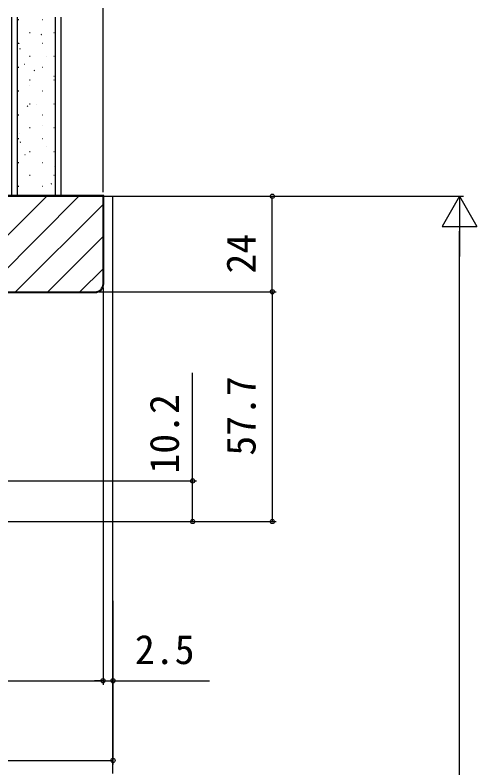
# Model space of a CAD drawing. Units: millimetres, scale not verified. Extents: x -438 to 438, y -652 to 649.
# Drawn here: x -221.1 to -105.1, y 234.2 to 423.3 of the extents above; entities that cross this region are included whole.
import ezdxf
from ezdxf.enums import TextEntityAlignment as Align

# ---------------------------------------------------------------- set-up
doc = ezdxf.new("R2010")
doc.units = ezdxf.units.MM
doc.header["$LTSCALE"] = 4
for name, color, linetype in [('0-5_YKK_12', 2, 'Continuous'), ('0-7_YKK_D', 6, 'Continuous'), ('0-9_YSS_K', 3, 'Continuous'), ('0-A_YSS_KE', 3, 'Continuous')]:
    doc.layers.add(name, color=color, linetype=linetype)
doc.styles.add('ＭＳ ゴシック', font='')
doc.styles.get('ＭＳ ゴシック').set_extended_font_data('MS Gothic')

msp = doc.modelspace()

# ---------------------------------------------------------------- linework, layer by layer
at = {"layer": '0-5_YKK_12'}
for p in [(-352.5, 377.785), (-196.5, 232.788)]:
    msp.add_line(p, (-196.5, 377.785), dxfattribs=at)
at = {"layer": '0-7_YKK_D'}
for p, q in [((-199, 378.785), (-199, 463.785)), ((-198, 377.785), (-108.5, 377.785)), ((-195.5, 377.785), (-155.5, 377.785)), ((-156.5, 353.785), (-156.5, 377.785)), ((-109.5, 377.785), (-113.875, 370.207)), ((-109.5, 377.785), (-105.125, 370.207)), ((-109.5, 377.785), (-109.5, 362.63)), ((-113.875, 370.207), (-105.125, 370.207)), ((-109.5, 57.535), (-109.5, 369.035)), ((-200, 353.785), (-155.5, 353.785)), ((-200, 353.785), (-155.5, 353.785)), ((-199, 354.785), (-199, 255.085)), ((-199, 354.785), (-199, 255.085)), ((-156.5, 353.785), (-156.5, 296.085)), ((-239.5, 306.285), (-175.5, 306.285)), ((-230.25, 296.085), (-155.5, 296.085)), ((-230.25, 296.085), (-175.5, 296.085)), ((-196.5, 276.208), (-196.5, 255.085)), ((-350, 256.085), (-199, 256.085)), ((-199, 256.085), (-201.125, 256.085)), ((-199, 256.085), (-196.5, 256.085)), ((-196.5, 256.085), (-172.227, 256.085)), ((-196.5, 255.085), (-196.5, 235.085)), ((-352.5, 236.085), (-196.5, 236.085))]:
    msp.add_line(p, q, dxfattribs=at)
msp.add_lwpolyline([(-176.5, 296.085), (-176.5, 306.285), (-176.5, 333.41)], dxfattribs=at)
for centre in [(-156.5, 377.785), (-156.5, 353.785), (-156.5, 353.785), (-176.5, 306.285), (-176.5, 296.085), (-156.5, 296.085), (-199, 256.085), (-199, 256.085), (-196.5, 256.085), (-196.5, 236.085)]:
    msp.add_circle(centre, 0.531, dxfattribs=at)
at = {"layer": '0-9_YSS_K'}
for p, q in [((-220.5, 377.785), (-220.5, 422.785)), ((-220.27, 422.175), (-220.17, 422.175)), ((-214.19, 422.175), (-214.09, 422.175)), ((-211, 422.785), (-211, 377.785)), ((-209.5, 377.785), (-209.5, 422.785)), ((-217.42, 418.945), (-217.32, 418.945)), ((-214.513, 418.372), (-214.346, 418.483)), ((-214.462, 418.156), (-214.444, 418.163)), ((-211.34, 418.945), (-211.24, 418.945)), ((-220.27, 416.195), (-220.17, 416.195)), ((-220.043, 416.18), (-220.024, 416.187)), ((-214.19, 416.195), (-214.09, 416.195)), ((-219.891, 414.812), (-219.725, 414.923)), ((-217.42, 412.965), (-217.32, 412.965)), ((-213.265, 412.899), (-213.246, 412.905)), ((-211.34, 412.965), (-211.24, 412.965)), ((-218.751, 410.956), (-218.732, 410.963)), ((-220.27, 410.215), (-220.17, 410.215)), ((-216.282, 409.366), (-216.115, 409.476)), ((-214.19, 410.215), (-214.09, 410.215)), ((-217.42, 406.985), (-217.32, 406.985)), ((-211.34, 406.985), (-211.24, 406.985)), ((-211.313, 407.908), (-211.294, 407.915)), ((-217.553, 405.698), (-217.534, 405.705)), ((-220.27, 404.235), (-220.17, 404.235)), ((-214.19, 404.235), (-214.09, 404.235)), ((-217.42, 401.005), (-217.32, 401.005)), ((-211.34, 401.005), (-211.24, 401.005)), ((-218.05, 400.36), (-217.884, 400.47)), ((-215.601, 400.707), (-215.582, 400.714)), ((-220.27, 398.255), (-220.17, 398.255)), ((-214.19, 398.255), (-214.09, 398.255)), ((-214.309, 395.483), (-214.29, 395.49)), ((-219.89, 393.507), (-219.871, 393.514)), ((-217.42, 395.025), (-217.32, 395.025)), ((-211.34, 395.025), (-211.24, 395.025)), ((-220.27, 392.275), (-220.17, 392.275)), ((-219.819, 391.353), (-219.653, 391.464)), ((-214.19, 392.275), (-214.09, 392.275)), ((-213.111, 390.225), (-213.093, 390.232)), ((-218.598, 388.283), (-218.579, 388.289)), ((-217.42, 389.045), (-217.32, 389.045)), ((-211.34, 389.045), (-211.24, 389.045)), ((-220.27, 386.295), (-220.17, 386.295)), ((-214.19, 386.295), (-214.09, 386.295)), ((-211.16, 385.235), (-211.141, 385.241)), ((-217.42, 383.065), (-217.32, 383.065)), ((-217.4, 383.025), (-217.381, 383.031)), ((-211.34, 383.065), (-211.24, 383.065)), ((-220.27, 380.315), (-220.17, 380.315)), ((-214.19, 380.315), (-214.09, 380.315)), ((-211.983, 380.869), (-211.816, 380.979)), ((-237.117, 353.785), (-213.117, 377.785)), ((-229.035, 353.785), (-205.035, 377.785)), ((-215.448, 378.034), (-215.429, 378.041)), ((-220.953, 353.785), (-199, 375.738)), ((-212.871, 353.785), (-199, 367.656)), ((-204.789, 353.785), (-199, 359.574))]:
    msp.add_line(p, q, dxfattribs=at)
msp.add_lwpolyline([(-222, 422.785), (-222, 377.785), (-209.5, 377.785)], dxfattribs=at)
at = {"layer": '0-A_YSS_KE'}
for points in [[(-199, 355.785), (-199, 377.785), (-223.8, 377.785), (-325.2, 377.785), (-350, 377.785), (-350, 355.785)], [(-198.8, 355.785), (-198.8, 377.985), (-223.8, 377.985), (-223.8, 377.785)], [(-270, 353.785), (-270, 356.785), (-267, 356.785), (-267, 353.785), (-244, 353.785), (-244, 356.785), (-241, 356.785), (-241, 353.785), (-201, 353.785)], [(-241, 355.285), (-241.2, 355.285), (-241.2, 353.585), (-201, 353.585)]]:
    msp.add_lwpolyline(points, dxfattribs=at)
for radius in [2, 2.2]:
    msp.add_arc((-201, 355.785), radius, 270, 360, dxfattribs=at)

# ---------------------------------------------------------------- texts
at = {"layer": '0-7_YKK_D', "style": 'ＭＳ ゴシック'}
for s, p in [('24', (-158.5, 358.37)), ('57.7', (-158.5, 312.634)), ('10.2', (-177.75, 308.126))]:
    msp.add_text(s, height=7.331, rotation=90, dxfattribs=at).set_placement(p, align=Align.BOTTOM_LEFT)
msp.add_text('2.5', height=7.331, dxfattribs=at).set_placement((-190.989, 258.085), align=Align.BOTTOM_LEFT)

doc.saveas('drawing.dxf')
